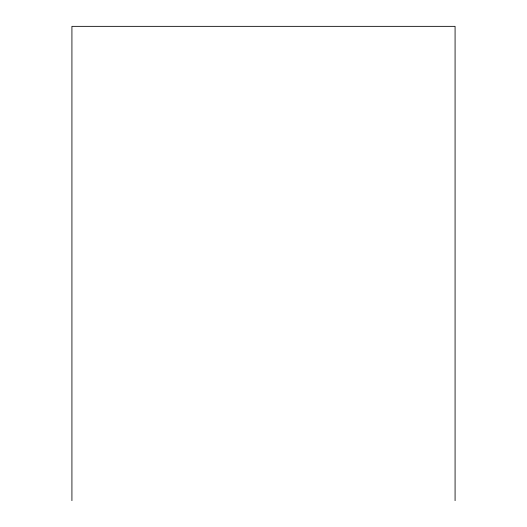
<?xml version="1.0" encoding="UTF-8"?>
<svg xmlns="http://www.w3.org/2000/svg" width="527" height="527" viewBox="0 0 527 527"><rect width="100%" height="100%" fill="white"/><g stroke="black" fill="none" stroke-linecap="round" stroke-linejoin="round"><path stroke-width="0.79" d="M455.078 500.65L455.078 26.35L71.922 26.35L71.922 500.65"/></g></svg>
